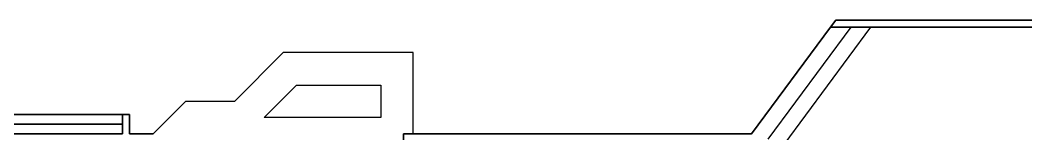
# Model space of a CAD drawing. Header units: inches. Extents: x 613227 to 772276, y -183327 to -97364.
# Drawn here: x 661526 to 692446, y -111186 to -107686 of the extents above; entities that cross this region are included whole.
import ezdxf

# ---------------------------------------------------------------- set-up
doc = ezdxf.new("R2010")
doc.units = ezdxf.units.IN
doc.header["$MEASUREMENT"] = 0
doc.layers.add('BL', color=8, linetype='Continuous')

msp = doc.modelspace()

# ---------------------------------------------------------------- linework, layer by layer
at = {"layer": 'BL', "linetype": 'Continuous'}
for p, q in [((684013, -111186), (686439, -107906)), ((686439, -107906), (684013, -111186)), ((687061, -107906), (684513, -111351)), ((685013, -111516), (687683, -107906)), ((686439, -107906), (686602, -107686)), ((686602, -107686), (686439, -107906)), ((686439, -107906), (686602, -107906)), ((686602, -107906), (686439, -107906)), ((694943, -107906), (686439, -107906)), ((686439, -107906), (694943, -107906)), ((694943, -107686), (686602, -107686)), ((686602, -107686), (694943, -107686)), ((669613, -108686), (668113, -110186)), ((673613, -108686), (669613, -108686)), ((673613, -111186), (673613, -108686)), ((669027, -110686), (670027, -109686)), ((670027, -109686), (672613, -109686)), ((672613, -109686), (672613, -110686)), ((666613, -110186), (665613, -111186)), ((665613, -111186), (666613, -110186)), ((668113, -110186), (666613, -110186)), ((658394, -110586), (664893, -110586)), ((664893, -110586), (658394, -110586)), ((658394, -110586), (664893, -110586)), ((664893, -110586), (658394, -110586)), ((664673, -111186), (664673, -110586)), ((664673, -110586), (664673, -111186)), ((664893, -111186), (664893, -110586)), ((664893, -110586), (664893, -111186)), ((672613, -110686), (669027, -110686)), ((658394, -110886), (664673, -110886)), ((664673, -110886), (658394, -110886)), ((658394, -110886), (664673, -110886)), ((664673, -110886), (658394, -110886)), ((658394, -111186), (664673, -111186)), ((664673, -111186), (658394, -111186)), ((658394, -111186), (664673, -111186)), ((664673, -111186), (658394, -111186)), ((665613, -111186), (664893, -111186)), ((664893, -111186), (665613, -111186)), ((673313, -111186), (673313, -111686)), ((673313, -111686), (673313, -111186)), ((684013, -111186), (673313, -111186)), ((673313, -111186), (684013, -111186))]:
    msp.add_line(p, q, dxfattribs=at)

doc.saveas('drawing.dxf')
